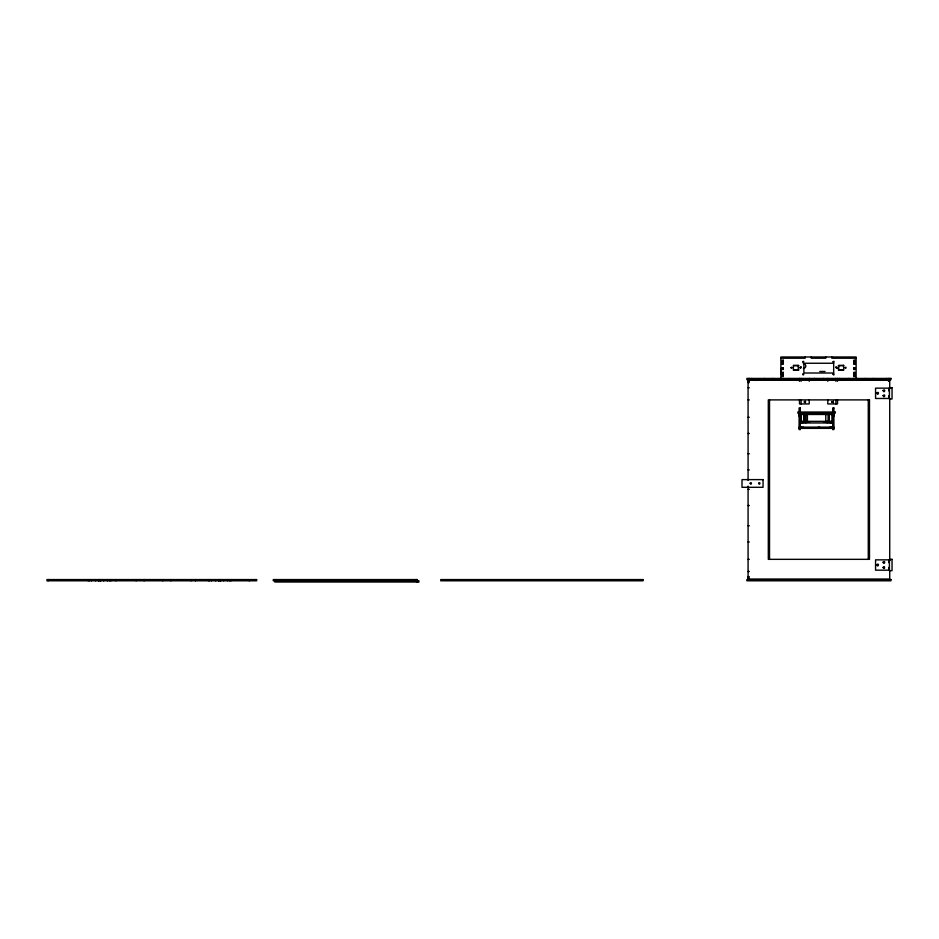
<?xml version="1.0" encoding="UTF-8"?>
<svg xmlns="http://www.w3.org/2000/svg" width="939" height="939" viewBox="0 0 939 939"><rect width="100%" height="100%" fill="white"/><g stroke="black" fill="none" stroke-linecap="round" stroke-linejoin="round"><path stroke-width="1.41" d="M782.105 368.323C783.924 366.773 782.95 370.201 781.295 368.323L781.295 374.391L782.105 374.391M883.083 567.273C885.101 571.241 885.078 563.846 883.118 567.79M804.254 402.315C806.014 398.746 806.014 405.085 804.254 401.505M802.833 422.632L807.094 421.987M805.369 422.632L809.629 421.987M833.456 401.106C830.862 404.744 830.862 399.087 833.456 402.725M780.884 358.205L805.169 358.205L805.169 356.996M856.122 358.205L831.837 358.205L831.837 356.996M793.631 365.741L799.019 365.741M838.222 365.741L843.621 365.741M782.105 368.933L783.314 368.933M853.692 368.933L854.913 368.933M793.631 369.778L799.019 369.778M838.222 369.778L843.621 369.778M819.782 371.48L825.041 371.48M748.078 380.06L889.726 380.06M748.078 380.471L749.287 380.471M754.839 380.471L755.367 379.661M757.104 380.471L756.576 379.661M796.518 380.471L797.047 379.661M798.784 380.471L798.256 379.661M839.008 380.471L839.525 378.44M841.285 380.471L840.757 379.661M880.7 380.471L881.228 379.661M882.965 380.471L882.437 379.661M748.078 381.351L749.287 381.351M748.078 382.572L749.287 382.572M748.078 387.748L749.287 387.748M889.726 388.159L890.325 388.159M748.078 399.897L749.287 399.897M800.427 412.843L832.74 412.843M799.101 414.052L800.31 414.052M832.693 414.052L833.902 414.052M800.427 414.463L832.776 414.463M799.101 414.944L800.31 414.944M832.693 414.944L833.902 414.944M799.101 416.165L800.31 416.165M832.693 416.165L833.902 416.165M748.078 417.292L749.287 417.292M800.427 421.341L832.776 421.341L832.787 422.961L800.427 422.961M799.101 427.139L833.902 427.139M799.101 428.36L833.902 428.36M748.078 433.478L749.287 433.478M748.078 453.713L749.287 453.713M748.078 469.899L749.287 469.899M748.078 489.325L749.287 489.325M748.078 505.522L749.287 505.522M748.078 525.758L749.287 525.758M748.078 541.944L749.287 541.944M748.078 559.339L749.287 559.339M889.726 559.855L890.325 559.855M748.078 571.487L749.287 571.487M748.078 576.663L749.287 576.663M748.078 577.884L749.287 577.884M748.078 578.764L749.287 578.764M748.078 579.175L889.726 579.175M826.109 421.987L830.369 422.632M823.573 421.987L827.834 422.632M889.726 378.44L889.726 388.84M889.726 398.629L889.726 560.606M889.726 570.384L889.726 579.574M888.916 390.988L888.916 388.159L875.559 388.159L875.559 398.476L888.916 398.476L888.916 395.648M888.916 562.684L888.916 559.855L875.559 559.855L875.559 570.173L888.916 570.173L888.916 567.332M888.505 378.44L888.505 381.375M886.486 378.44L886.486 379.661M873.129 378.44L873.129 379.661M868.27 399.897L868.27 559.339M865.042 378.44L865.042 379.661M856.943 378.44L856.943 379.661M856.122 378.44L856.122 356.996L780.884 356.996L780.861 379.661M854.913 378.44L854.913 379.661M853.692 378.44L853.692 379.661M848.844 378.44L848.844 379.661M837.506 378.44L837.506 381.281M837.506 399.685L837.506 403.934L827.799 403.934L827.799 399.685M835.886 378.44L835.886 381.281M835.886 399.685L835.886 403.934M832.447 414.463L832.447 421.341M832.2 414.463L832.2 421.341M831.884 427.139L831.884 428.36M831.168 412.843L831.168 414.463M831.168 421.341L831.168 422.961M830.992 427.139L830.992 428.36M829.771 427.139L829.771 428.36M829.231 414.463L829.231 421.341M828.984 414.463L828.984 421.341M828.574 414.463L828.574 421.341M828.245 414.463L828.245 421.341M827.799 378.44L827.799 381.281M825.768 356.996L825.768 358.205L811.237 358.205L811.237 356.996M825.78 414.463L825.78 421.341M823.35 378.44L823.35 379.661M819.735 427.139L819.735 428.36M818.327 427.139L818.327 428.36M814.453 378.44L814.453 379.661M809.218 378.44L809.218 381.281M809.218 399.685L809.218 403.934L799.5 403.934L799.5 399.685M807.399 414.463L807.399 421.341M807.094 414.463L807.094 421.341M804.934 414.463L804.934 421.341M804.641 414.463L804.641 421.341M804.218 414.463L804.218 421.341M803.972 414.463L803.972 421.341M803.232 427.139L803.232 428.36M802.035 412.843L802.035 414.463M802.035 421.341L802.035 422.961M802.012 427.139L802.012 428.36M801.12 378.44L801.12 381.281M801.12 399.685L801.12 403.934M801.12 427.139L801.12 428.36M801.002 414.463L801.002 421.341M800.756 414.463L800.756 421.341M799.5 378.44L799.5 381.281M788.948 378.44L788.948 379.661M783.314 378.44L783.314 379.661M782.105 378.44L782.105 379.661M772.762 378.44L772.762 379.661M769.522 399.897L769.522 559.339M764.675 378.44L764.675 379.661M751.317 378.44L751.317 379.661M749.287 378.44L749.287 381.105M748.078 378.44L748.078 480.345M748.078 486.179L748.078 579.574M417.702 580.795L417.702 582.004M417.362 580.795L417.362 579.574L273.284 579.574L273.284 580.795L418.923 580.795L418.923 582.004L274.845 582.004L274.845 580.795M416.728 579.574L416.728 580.795M416.493 580.795L416.493 582.004M416.059 579.574L416.059 580.795M274.411 579.574L274.411 580.795M249.305 579.574L249.305 580.795M230.994 579.574L230.994 580.795M229.773 579.574L229.773 580.795M227.754 579.574L227.754 580.795M223.705 579.574L223.705 580.795M220.794 579.574L220.794 580.795M220.266 579.574L220.266 580.795M219.057 579.574L219.057 580.795M218.529 579.574L218.529 580.795M215.618 579.574L215.618 580.795M211.568 579.574L211.568 580.795M209.538 579.574L209.538 580.795M208.329 579.574L208.329 580.795M195.535 579.574L195.535 580.795M191.098 579.574L191.098 580.795M170.863 579.574L170.863 580.795M162.776 579.574L162.776 580.795M144.195 579.574L144.195 580.795M136.096 579.574L136.096 580.795M115.861 579.574L115.861 580.795M110.872 579.574L110.872 580.795M109.663 579.574L109.663 580.795M107.645 579.574L107.645 580.795M103.595 579.574L103.595 580.795M100.684 579.574L100.684 580.795M100.156 579.574L100.156 580.795M98.935 579.574L98.935 580.795M98.407 579.574L98.407 580.795M95.496 579.574L95.496 580.795M91.447 579.574L91.447 580.795M89.428 579.574L89.428 580.795M88.219 579.574L88.219 580.795M48.159 579.574L48.159 580.795M803.35 363.593A2.43 2.43 0 0 1 805.779 366.022A2.43 2.43 0 0 1 803.35 368.452M801.249 367.231A2.43 2.43 0 0 1 801.002 366.644M837.928 367.865A1.62 1.62 0 0 1 835.945 366.715M750.132 483.256C751.118 486.343 752.538 481.073 750.132 483.256M758.63 483.256C759.616 486.343 761.036 481.073 758.63 483.256M791.014 367.607C791.741 369.919 792.845 365.964 791.014 367.607M799.922 367.607C800.662 369.919 801.718 365.964 799.922 367.607M802.739 361.703C803.491 364.015 804.547 360.06 802.739 361.703M802.739 374.25C803.491 376.562 804.547 372.607 802.739 374.25M833.093 361.703C833.844 364.015 834.9 360.06 833.093 361.703M833.093 374.25C833.844 376.562 834.9 372.607 833.093 374.25M836.156 367.607C836.895 369.919 837.952 365.964 836.156 367.607M845.053 367.607C845.804 369.907 846.837 365.987 845.053 367.607M853.715 368.17C854.455 370.482 855.523 366.527 853.715 368.17M876.803 393.054C878.047 396.915 879.808 390.331 876.803 393.054M883.083 390.518C884.315 394.392 886.087 387.795 883.083 390.518M883.083 395.577C884.315 399.451 886.087 392.854 883.083 395.577M876.803 564.75C878.047 568.611 879.808 562.015 876.803 564.75M883.083 562.215C884.315 566.076 886.087 559.491 883.083 562.215M783.314 360.236L782.105 360.236L782.105 364.273L783.314 364.273L783.314 360.236M854.913 360.236L853.692 360.236L853.692 364.273L854.913 364.273L854.913 360.236M833.679 363.252L803.901 363.252L803.901 373.006L833.679 373.006L833.679 363.252M798.256 365.33L793.396 365.33L793.396 370.189L798.256 370.189L798.256 365.33M843.621 365.33L838.762 365.33L838.762 370.189L843.621 370.189L843.621 365.33M783.314 367.712L782.105 367.712L782.105 369.461L783.314 369.461L783.314 367.712M854.913 367.712L853.692 367.712L853.692 369.461L854.913 369.461L854.913 367.712M783.314 372.372L782.105 372.372L782.105 376.422L783.314 376.422L783.314 372.372M854.913 372.372L853.692 372.372L853.692 376.422L854.913 376.422L854.913 372.372M890.935 378.44L746.869 378.44L746.869 379.661L890.935 379.661L890.935 378.44M892.05 387.654L889.421 387.654L889.421 398.981L892.05 398.981L892.05 387.654M869.491 399.897L768.313 399.897L768.313 559.339L869.491 559.339L869.491 399.897M800.31 407.984L799.101 407.984L799.101 429.569L800.31 429.569L800.31 407.984M833.902 407.984L832.693 407.984L832.693 429.569L833.902 429.569L833.902 407.984M835.123 412.033L797.88 412.033L797.88 413.242L835.123 413.242L835.123 412.033M763.055 479.618L742.01 479.618L742.01 487.306L763.055 487.306L763.055 479.618M892.05 559.339L889.421 559.339L889.421 570.677L892.05 570.677L892.05 559.339M256.629 579.574L46.95 579.574L46.95 580.795L256.629 580.795L256.629 579.574M643.098 579.574L440.743 579.574L440.743 580.795L643.098 580.795L643.098 579.574M890.935 579.574L746.869 579.574L746.869 580.795L890.935 580.795L890.935 579.574"/></g></svg>
